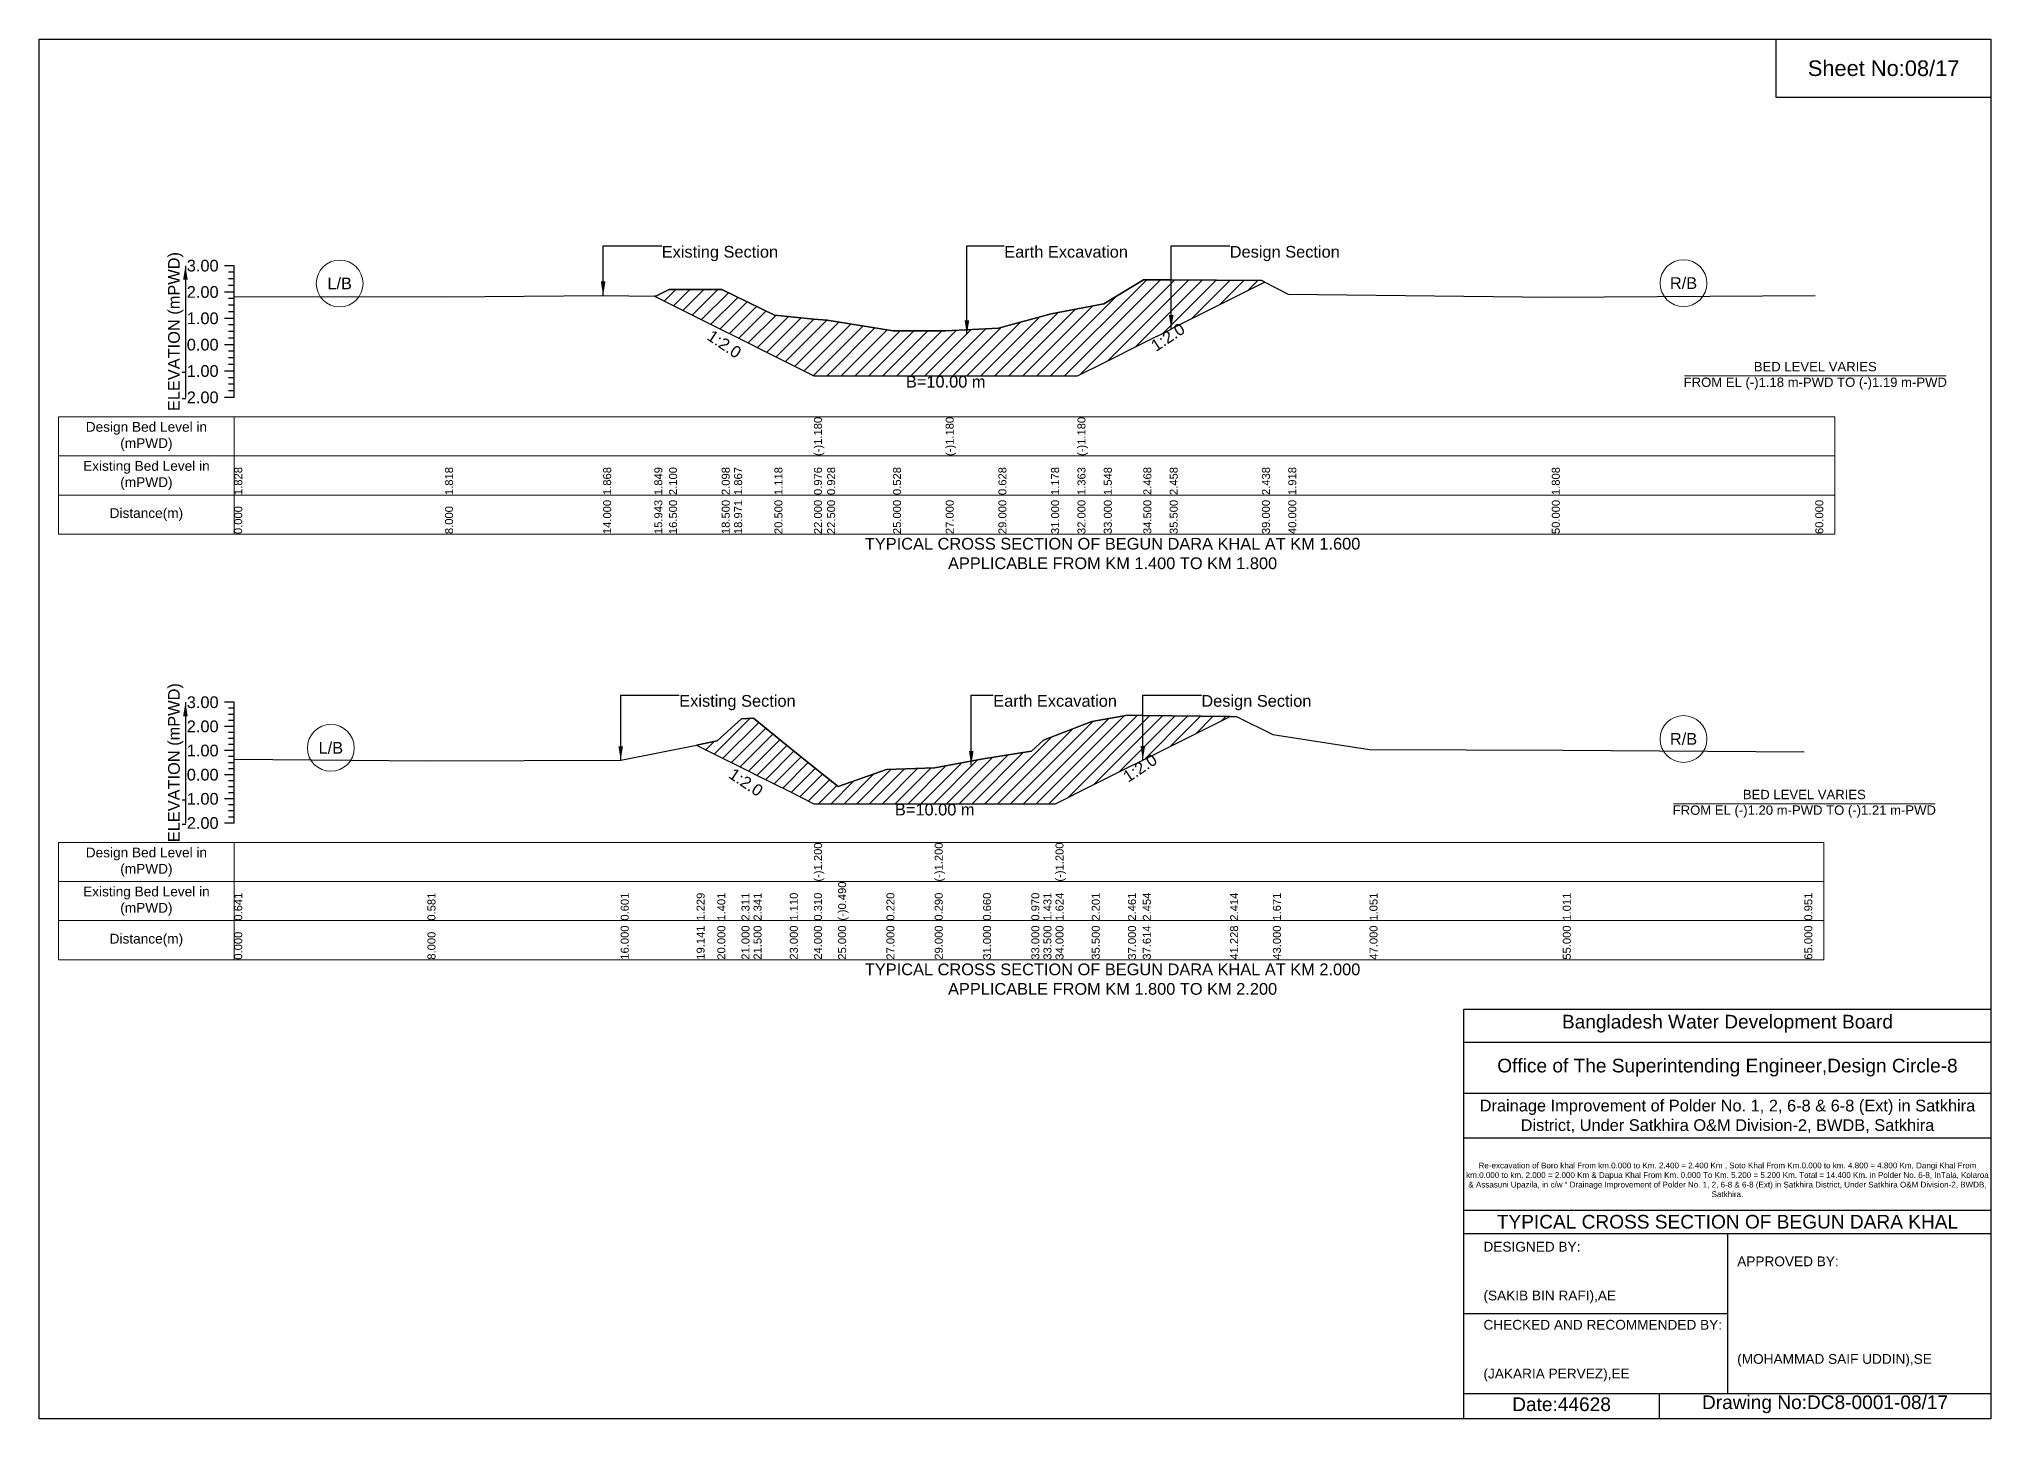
# Model space of a CAD drawing. Header units: inches. Extents: x 91000 to 268000, y -5656 to 20000.
# Drawn here: x 170000 to 178000, y 4344 to 10000 of the extents above; entities that cross this region are included whole.
import ezdxf

# ---------------------------------------------------------------- set-up
doc = ezdxf.new("R2010")
doc.units = ezdxf.units.IN
doc.header["$LTSCALE"] = 7
doc.header["$MEASUREMENT"] = 0
for name, color, linetype, lineweight in [('Cross section Data Border', 7, 'Continuous', 9), ('Cross Section Labels', 7, 'Continuous', 9), ('Existing_Bed_Level for Xsection', 7, 'Continuous', 25)]:
    doc.layers.add(name, color=color, linetype=linetype, lineweight=lineweight)
doc.styles.get("Standard").update_dxf_attribs({"font": 'arial.ttf'})
doc.dimstyles.get("Standard").update_dxf_attribs({"dimtxt": 0.18, "dimasz": 0.18, "dimexe": 0.18, "dimexo": 0.0625, "dimgap": 0.09, "dimtad": 0, "dimtih": 1, "dimtoh": 1, "dimdec": 4, "dimzin": 0, "dimdsep": 46, "dimtxsty": 'Standard', "dimcen": 0.09, "dimadec": 0, "dimazin": 0, "dimtfac": 1, "dimtdec": 4, "dimtofl": 0, "dimtmove": 0, "dimatfit": 3, "dimfxl": 1, "dimtolj": 1, "dimtzin": 0, "dimarcsym": 0})

msp = doc.modelspace()

# ---------------------------------------------------------------- hatches: boundary and pattern name
at = {"layer": 'Existing_Bed_Level for Xsection'}
h = msp.add_hatch(dxfattribs=at)
h.set_pattern_fill('ANSI31', color=256, scale=324, style=0)
h.paths.add_polyline_path([(172521.8, 8946.6), (172528, 8943.5), (172582, 8916.5), (172798, 8808.5), (172848.9, 8783.1), (173014, 8700.5), (173176, 8619.5), (173230, 8619.5), (173500, 8619.5), (173716, 8619.5), (173932, 8619.5), (174148, 8619.5), (174256, 8619.5), (174364, 8673.5), (174526, 8754.5), (174634, 8808.5), (174640.2, 8811.7), (175012, 8997.5), (175024.5, 9003.8), (175012, 9010.3), (174640.2, 9012.4), (174634, 9012.4), (174526, 9013.5), (174364, 8914.2), (174256, 8894.2), (174148, 8874.2), (173932, 8814.8), (173716, 8804), (173500, 8804), (173230, 8847.2), (173176, 8852.3), (173014, 8867.7), (172848.9, 8948.6), (172798, 8973.6), (172582, 8973.8), (172528, 8946.6)])
h = msp.add_hatch(dxfattribs=at)
h.set_pattern_fill('ANSI31', color=256, scale=297, style=0)
h.paths.add_polyline_path([(172695, 7106.2), (172780, 7063.7), (172879, 7014.2), (172928.5, 6989.5), (172935.5, 6986), (173077, 6915.2), (173176, 6865.7), (173275, 6865.7), (173473, 6865.7), (173671, 6865.7), (173869, 6865.7), (174067, 6865.7), (174116.5, 6865.7), (174166, 6865.7), (174314.5, 6940), (174463, 7014.2), (174523.8, 7044.6), (174881.6, 7223.5), (174523.8, 7227.5), (174463, 7228.1), (174314.5, 7202.4), (174166, 7145.2), (174116.5, 7126.2), (174067, 7080.5), (173869, 7049.9), (173671, 7013.2), (173473, 7006.3), (173275, 6936), (173176, 7015.2), (173077, 7094.4), (172935.5, 7210.5), (172928.5, 7216.3), (172879, 7213.3), (172780, 7123.2)])

# ---------------------------------------------------------------- linework, layer by layer
for points in [[(170000, 10000), (178000, 10000), (178000, 4344), (170000, 4344)], [(177120, 10000), (178000, 10000), (178000, 9760), (177120, 9760)]]:
    msp.add_lwpolyline(points, close=True)
for points in [[(175840, 4344), (175840, 6024), (178000, 6024)], [(175840, 5888), (178000, 5888)], [(175840, 5680), (178000, 5680)], [(175840, 5496), (178000, 5496)], [(175840, 5200), (178000, 5200)], [(175840, 5104), (178000, 5104)], [(176920, 5104), (176920, 4448)], [(175840, 4776), (176920, 4776)], [(175840, 4448), (178000, 4448)], [(176640, 4448), (176640, 4344)]]:
    msp.add_lwpolyline(points)
at = {"layer": 'Cross section Data Border'}
for points in [[(170080, 8451), (177360, 8451), (177360, 7971), (170080, 7971)], [(170080, 6706.5), (177315, 6706.5), (177315, 6226.5), (170080, 6226.5)]]:
    msp.add_lwpolyline(points, close=True, dxfattribs=at)
for points in [[(170800, 8451), (170800, 7971)], [(170080, 8291), (177360, 8291)], [(170080, 8131), (177360, 8131)], [(170800, 6706.5), (170800, 6226.5)], [(170080, 6546.5), (177315, 6546.5)], [(170080, 6386.5), (177315, 6386.5)]]:
    msp.add_lwpolyline(points, dxfattribs=at)
at = {"layer": 'Cross Section Labels'}
for points in [[(176744.2, 8619.5), (177815.8, 8619.5)], [(176699.2, 6865.7), (177770.8, 6865.7)]]:
    msp.add_lwpolyline(points, dxfattribs=at)
for centre in [(171232, 8997.9), (176740, 8999.5), (176740, 7131.1), (171196, 7094.5)]:
    msp.add_circle(centre, 96, dxfattribs=at)
at = {"layer": 'Existing_Bed_Level for Xsection'}
for points in [[(170800, 9071), (170760, 9071)], [(170800, 9044), (170776, 9044)], [(170800, 8531), (170800, 8639), (170800, 8747), (170800, 8855), (170800, 8963), (170800, 9071)], [(170800, 8963), (170760, 8963)], [(170800, 9017), (170776, 9017)], [(170800, 8990), (170776, 8990)], [(170800, 8944.4), (171664, 8943.3), (172312, 8948.7), (172521.8, 8946.6), (172528, 8946.6), (172582, 8973.8), (172798, 8973.6), (172848.9, 8948.6), (173014, 8867.7), (173176, 8852.3), (173176, 8852.3), (173230, 8847.2), (173500, 8804), (173716, 8804), (173716, 8804), (173932, 8814.8), (174148, 8874.2), (174256, 8894.2), (174256, 8894.2), (174364, 8914.2), (174526, 9013.5), (174634, 9012.4), (174640.2, 9012.4), (175012, 9010.3), (175024.5, 9003.8), (175120, 8954.1), (176200, 8942.2), (177280, 8948.7)], [(170800, 8936), (170776, 8936)], [(170800, 8909), (170776, 8909)], [(170800, 8882), (170776, 8882)], [(170800, 8855), (170760, 8855)], [(170800, 8828), (170776, 8828)], [(170800, 8801), (170776, 8801)], [(170800, 8747), (170760, 8747)], [(170800, 8774), (170776, 8774)], [(170800, 8720), (170776, 8720)], [(170800, 8693), (170776, 8693)], [(170800, 8666), (170776, 8666)], [(170800, 8639), (170760, 8639)], [(170800, 8612), (170776, 8612)], [(170800, 8585), (170776, 8585)], [(170800, 8531), (170760, 8531)], [(170800, 8558), (170776, 8558)], [(170800, 7281.5), (170760, 7281.5)], [(170800, 6786.5), (170800, 6885.5), (170800, 6984.5), (170800, 7083.5), (170800, 7182.5), (170800, 7281.5)], [(170800, 7256.8), (170776, 7256.8)], [(170800, 7232), (170776, 7232)], [(170800, 7207.3), (170776, 7207.3)], [(170800, 7048), (171592, 7042), (172384, 7044), (172695, 7106.2), (172780, 7123.2), (172879, 7213.3), (172928.5, 7216.3), (172935.5, 7210.5), (173077, 7094.4), (173176, 7015.2), (173176, 7015.2), (173275, 6936), (173473, 7006.3), (173671, 7013.2), (173671, 7013.2), (173869, 7049.9), (174067, 7080.5), (174116.5, 7126.2), (174166, 7145.2), (174166, 7145.2), (174314.5, 7202.4), (174463, 7228.1), (174523.8, 7227.5), (174881.6, 7223.5), (174908.5, 7223.2), (175057, 7149.9), (175453, 7088.6), (176245, 7084.6), (177235, 7078.7)], [(170800, 7182.5), (170760, 7182.5)], [(170800, 7157.8), (170776, 7157.8)], [(170800, 7133), (170776, 7133)], [(170800, 7083.5), (170760, 7083.5)], [(170800, 7108.3), (170776, 7108.3)], [(170800, 7058.8), (170776, 7058.8)], [(170800, 6984.5), (170760, 6984.5)], [(170800, 7034), (170776, 7034)], [(170800, 7009.3), (170776, 7009.3)], [(170800, 6885.5), (170760, 6885.5)], [(170800, 6959.8), (170776, 6959.8)], [(170800, 6935), (170776, 6935)], [(170800, 6910.3), (170776, 6910.3)], [(170800, 6860.8), (170776, 6860.8)], [(170800, 6836), (170776, 6836)], [(170800, 6811.3), (170776, 6811.3)], [(170800, 6786.5), (170760, 6786.5)]]:
    msp.add_lwpolyline(points, dxfattribs=at)
for points in [[(172521.8, 8946.6), (172521.8, 8946.6), (172528, 8943.5), (172582, 8916.5), (172798, 8808.5), (172848.9, 8783.1), (173014, 8700.5), (173176, 8619.5), (173176, 8619.5), (173230, 8619.5), (173500, 8619.5), (173716, 8619.5), (173716, 8619.5), (173932, 8619.5), (174148, 8619.5), (174256, 8619.5), (174256, 8619.5), (174364, 8673.5), (174526, 8754.5), (174634, 8808.5), (174640.2, 8811.7), (175012, 8997.5), (175024.5, 9003.8), (175024.5, 9003.8), (175024.5, 9003.8), (175012, 9010.3), (174640.2, 9012.4), (174634, 9012.4), (174526, 9013.5), (174364, 8914.2), (174256, 8894.2), (174256, 8894.2), (174148, 8874.2), (173932, 8814.8), (173716, 8804), (173716, 8804), (173500, 8804), (173230, 8847.2), (173176, 8852.3), (173176, 8852.3), (173014, 8867.7), (172848.9, 8948.6), (172798, 8973.6), (172582, 8973.8), (172528, 8946.6), (172521.8, 8946.6)], [(172695, 7106.2), (172780, 7063.7), (172879, 7014.2), (172928.5, 6989.5), (172935.5, 6986), (173077, 6915.2), (173176, 6865.7), (173176, 6865.7), (173275, 6865.7), (173473, 6865.7), (173671, 6865.7), (173671, 6865.7), (173869, 6865.7), (174067, 6865.7), (174116.5, 6865.7), (174166, 6865.7), (174166, 6865.7), (174314.5, 6940), (174463, 7014.2), (174523.8, 7044.6), (174881.6, 7223.5), (174881.6, 7223.5), (174881.6, 7223.5), (174523.8, 7227.5), (174463, 7228.1), (174314.5, 7202.4), (174166, 7145.2), (174166, 7145.2), (174116.5, 7126.2), (174067, 7080.5), (173869, 7049.9), (173671, 7013.2), (173671, 7013.2), (173473, 7006.3), (173275, 6936), (173176, 7015.2), (173176, 7015.2), (173077, 7094.4), (172935.5, 7210.5), (172928.5, 7216.3), (172879, 7213.3), (172780, 7123.2)]]:
    msp.add_lwpolyline(points, close=True, dxfattribs=at)

# ---------------------------------------------------------------- texts
at = {"attachment_point": 5}
for s, insert, char_height in [('Sheet No:08/17', (177560, 9880), 64), ('Bangladesh Water Development Board', (176920, 5964), 56), ('Office of The Superintending Engineer,Design Circle-8', (176920, 5784), 56)]:
    msp.add_mtext(s, dxfattribs=dict(at, insert=insert, char_height=char_height))
for s, insert, char_height, width, attachment_point in [('Drainage Improvement of Polder No. 1, 2, 6-8 & 6-8 (Ext) in Satkhira District, Under Satkhira O&M Division-2, BWDB, Satkhira', (176920, 5584), 48, 2240, 5), ('Re-excavation of Boro khal From km.0.000 to Km. 2.400 = 2.400 Km , Soto Khal From Km.0.000 to km. 4.800 = 4.800 Km, Dangi Khal From km.0.000 to km. 2.000 = 2.000 Km & Dapua Khal From Km. 0.000 To Km. 5.200 = 5.200 Km. Total = 14.400 Km. in Polder No. 6-8, InTala, Kolaroa & Assasuni Upazila, in c/w “ Drainage Improvement of Polder No. 1, 2, 6-8 & 6-8 (Ext) in Satkhira District, Under Satkhira O&M Division-2, BWDB, Satkhira.', (176920, 5324), 23.565, 2160, 5), ('TYPICAL CROSS SECTION OF BEGUN DARA KHAL', (176920, 5152), 56, 2240, 5), ('DESIGNED BY:^J^J^J(SAKIB BIN RAFI),AE', (175920, 4944), 40, 1120, 4), ('APPROVED BY:^J^J^J^J^J^J(MOHAMMAD SAIF UDDIN),SE', (176960, 4784), 40, 1120, 4), ('CHECKED AND RECOMMENDED BY:^J^J^J(JAKARIA PERVEZ),EE', (175920, 4624), 40, 1120, 4), ('Date:44628', (176240, 4404), 56, 1120, 5), ('Drawing No:DC8-0001-08/17', (177320, 4404), 56, 1760, 5)]:
    msp.add_mtext(s, dxfattribs=dict(insert=insert, char_height=char_height, width=width, attachment_point=attachment_point))
at = {"layer": 'Cross section Data Border', "char_height": 40, "width": 640, "attachment_point": 5}
for s, insert in [('Design Bed Level in (mPWD)', (170440, 8371)), ('Existing Bed Level in (mPWD)', (170440, 8211)), ('Distance(m)', (170440, 8051)), ('Design Bed Level in (mPWD)', (170440, 6626.5)), ('Existing Bed Level in (mPWD)', (170440, 6466.5)), ('Distance(m)', (170440, 6306.5))]:
    msp.add_mtext(s, dxfattribs=dict(at, insert=insert))
at = {"layer": 'Cross Section Labels'}
for s, insert, char_height, attachment_point in [('Existing Section', (172552, 9152), 48, 1), ('Earth Excavation', (173956, 9152), 48, 1), ('Design Section', (174880.2, 9152), 48, 1), ('L/B', (171232, 8997.9), 48, 5), ('R/B', (176740, 8999.5), 48, 5), ('BED LEVEL VARIES ^JFROM EL (-)1.18 m-PWD TO (-)1.19 m-PWD', (177280, 8619.5), 38.4, 5), ('B=10.00 m', (173716, 8619.5), 48, 2), ('TYPICAL CROSS SECTION OF BEGUN DARA KHAL AT KM 1.600^JAPPLICABLE FROM KM 1.400 TO KM 1.800', (174400, 7891), 48, 5), ('Existing Section', (172624, 7311.2), 48, 1), ('Earth Excavation', (173911, 7311.2), 48, 1), ('Design Section', (174763.8, 7311.2), 48, 1), ('L/B', (171196, 7094.5), 48, 5), ('R/B', (176740, 7131.1), 48, 5), ('BED LEVEL VARIES ^JFROM EL (-)1.20 m-PWD TO (-)1.21 m-PWD', (177235, 6865.7), 38.4, 5), ('B=10.00 m', (173671, 6865.7), 48, 2), ('TYPICAL CROSS SECTION OF BEGUN DARA KHAL AT KM 2.000^JAPPLICABLE FROM KM 1.800 TO KM 2.200', (174400, 6146.5), 48, 5)]:
    msp.add_mtext(s, dxfattribs=dict(at, insert=insert, char_height=char_height, attachment_point=attachment_point))
at = {"layer": 'Cross Section Labels', "char_height": 48, "attachment_point": 2}
for insert, rotation in [((172821.9, 8769.6), 326.30993), ((174613.2, 8798.2), 33.69007), ((174499, 7032.2), 33.69007), ((172910.8, 6973.6), 326.30993)]:
    msp.add_mtext('1:2.0', dxfattribs=dict(at, insert=insert, rotation=rotation))
at = {"layer": 'Existing_Bed_Level for Xsection', "rotation": 90}
for s, insert, char_height, attachment_point in [('ELEVATION (mPWD)', (170560, 8801), 48, 5), ('(-)1.180', (173176, 8291), 32.8, 1), ('(-)1.180', (173716, 8291), 32.8, 1), ('(-)1.180', (174256, 8291), 32.8, 1), ('1.828', (170800, 8131), 32.8, 1), ('1.818', (171664, 8131), 32.8, 1), ('1.868', (172312, 8131), 32.8, 1), ('1.849', (172521.8, 8131), 32.8, 1), ('2.100', (172582, 8131), 32.8, 1), ('2.098', (172798, 8131), 32.8, 1), ('1.867', (172848.9, 8131), 32.8, 1), ('1.118', (173014, 8131), 32.8, 1), ('0.976', (173176, 8131), 32.8, 1), ('0.928', (173230, 8131), 32.8, 1), ('0.528', (173500, 8131), 32.8, 1), ('0.628', (173932, 8131), 32.8, 1), ('1.178', (174148, 8131), 32.8, 1), ('1.363', (174256, 8131), 32.8, 1), ('1.548', (174364, 8131), 32.8, 1), ('2.468', (174526, 8131), 32.8, 1), ('2.458', (174634, 8131), 32.8, 1), ('2.438', (175012, 8131), 32.8, 1), ('1.918', (175120, 8131), 32.8, 1), ('1.808', (176200, 8131), 32.8, 1), ('0.000', (170800, 7971), 32.8, 1), ('8.000', (171664, 7971), 32.8, 1), ('14.000', (172312, 7971), 32.8, 1), ('15.943', (172521.8, 7971), 32.8, 1), ('16.500', (172582, 7971), 32.8, 1), ('18.500', (172798, 7971), 32.8, 1), ('18.971', (172848.9, 7971), 32.8, 1), ('20.500', (173014, 7971), 32.8, 1), ('22.000', (173176, 7971), 32.8, 1), ('22.500', (173230, 7971), 32.8, 1), ('25.000', (173500, 7971), 32.8, 1), ('27.000', (173716, 7971), 32.8, 1), ('29.000', (173932, 7971), 32.8, 1), ('31.000', (174148, 7971), 32.8, 1), ('32.000', (174256, 7971), 32.8, 1), ('33.000', (174364, 7971), 32.8, 1), ('34.500', (174526, 7971), 32.8, 1), ('35.500', (174634, 7971), 32.8, 1), ('39.000', (175012, 7971), 32.8, 1), ('40.000', (175120, 7971), 32.8, 1), ('50.000', (176200, 7971), 32.8, 1), ('60.000', (177280, 7971), 32.8, 1), ('ELEVATION (mPWD)', (170560, 7034), 48, 5), ('(-)1.200', (173176, 6546.5), 32.8, 1), ('(-)1.200', (173671, 6546.5), 32.8, 1), ('(-)1.200', (174166, 6546.5), 32.8, 1), ('0.641', (170800, 6386.5), 32.8, 1), ('0.581', (171592, 6386.5), 32.8, 1), ('0.601', (172384, 6386.5), 32.8, 1), ('1.229', (172695, 6386.5), 32.8, 1), ('1.401', (172780, 6386.5), 32.8, 1), ('2.311', (172879, 6386.5), 32.8, 1), ('2.341', (172928.5, 6386.5), 32.8, 1), ('1.110', (173077, 6386.5), 32.8, 1), ('0.310', (173176, 6386.5), 32.8, 1), ('(-)0.490', (173275, 6386.5), 32.8, 1), ('0.220', (173473, 6386.5), 32.8, 1), ('0.290', (173671, 6386.5), 32.8, 1), ('0.660', (173869, 6386.5), 32.8, 1), ('0.970', (174067, 6386.5), 32.8, 1), ('1.431', (174116.5, 6386.5), 32.8, 1), ('1.624', (174166, 6386.5), 32.8, 1), ('2.201', (174314.5, 6386.5), 32.8, 1), ('2.461', (174463, 6386.5), 32.8, 1), ('2.454', (174523.8, 6386.5), 32.8, 1), ('2.414', (174881.6, 6386.5), 32.8, 1), ('1.671', (175057, 6386.5), 32.8, 1), ('1.051', (175453, 6386.5), 32.8, 1), ('1.011', (176245, 6386.5), 32.8, 1), ('0.951', (177235, 6386.5), 32.8, 1), ('0.000', (170800, 6226.5), 32.8, 1), ('8.000', (171592, 6226.5), 32.8, 1), ('16.000', (172384, 6226.5), 32.8, 1), ('19.141', (172695, 6226.5), 32.8, 1), ('20.000', (172780, 6226.5), 32.8, 1), ('21.000', (172879, 6226.5), 32.8, 1), ('21.500', (172928.5, 6226.5), 32.8, 1), ('23.000', (173077, 6226.5), 32.8, 1), ('24.000', (173176, 6226.5), 32.8, 1), ('25.000', (173275, 6226.5), 32.8, 1), ('27.000', (173473, 6226.5), 32.8, 1), ('29.000', (173671, 6226.5), 32.8, 1), ('31.000', (173869, 6226.5), 32.8, 1), ('33.000', (174067, 6226.5), 32.8, 1), ('33.500', (174116.5, 6226.5), 32.8, 1), ('34.000', (174166, 6226.5), 32.8, 1), ('35.500', (174314.5, 6226.5), 32.8, 1), ('37.000', (174463, 6226.5), 32.8, 1), ('37.614', (174523.8, 6226.5), 32.8, 1), ('41.228', (174881.6, 6226.5), 32.8, 1), ('43.000', (175057, 6226.5), 32.8, 1), ('47.000', (175453, 6226.5), 32.8, 1), ('55.000', (176245, 6226.5), 32.8, 1), ('65.000', (177235, 6226.5), 32.8, 1)]:
    msp.add_mtext(s, dxfattribs=dict(at, insert=insert, char_height=char_height, attachment_point=attachment_point))
at = {"layer": 'Existing_Bed_Level for Xsection', "char_height": 48, "attachment_point": 6}
for s, insert in [('3.00', (170736, 9071)), ('2.00', (170736, 8963)), ('1.00', (170736, 8855)), ('0.00', (170736, 8747)), ('-1.00', (170736, 8639)), ('-2.00', (170736, 8531)), ('3.00', (170736, 7281.5)), ('2.00', (170736, 7182.5)), ('1.00', (170736, 7083.5)), ('0.00', (170736, 6984.5)), ('-1.00', (170736, 6885.5)), ('-2.00', (170736, 6786.5))]:
    msp.add_mtext(s, dxfattribs=dict(at, insert=insert))

# ---------------------------------------------------------------- leaders
at = {"layer": 'Cross Section Labels', "annotation_type": 0, "has_hookline": 1, "hookline_direction": 0}
for points, text_width in [([(172312, 8948.7), (172312, 9152), (172551.9, 9152)], 467.2), ([(173802.9, 8789.9), (173802.9, 9152), (173955.9, 9152)], 497), ([(174640.2, 8811.7), (174640.2, 9152), (174880.2, 9152)], 441.2), ([(172384, 7044), (172384, 7311.2), (172623.9, 7311.2)], 467.2), ([(173820.7, 7023.9), (173820.7, 7311.2), (173910.9, 7311.2)], 497), ([(174523.8, 7044.6), (174523.8, 7311.2), (174763.7, 7311.2)], 441.2)]:
    msp.add_leader(points, dimstyle='Standard', override={"dimasz": 57.6}, dxfattribs=dict(at, text_width=text_width))
at = {"layer": 'Existing_Bed_Level for Xsection'}
for points in [[(170600, 9071), (170600, 8531)], [(170600, 7281.5), (170600, 6786.5)]]:
    msp.add_leader(points, dimstyle='Standard', override={"dimasz": 57.6}, dxfattribs=at)

doc.saveas('drawing.dxf')
